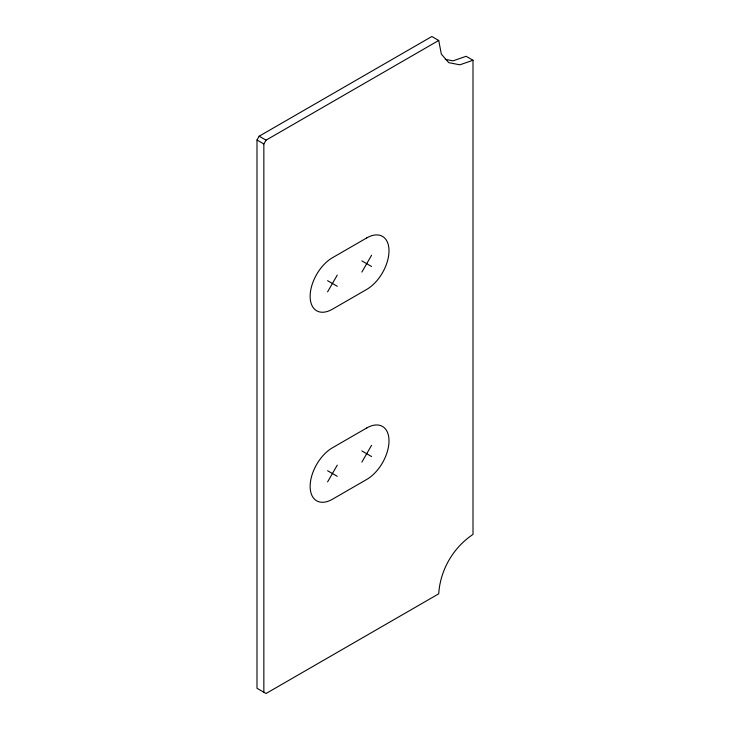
<?xml version="1.0" encoding="UTF-8"?>
<svg xmlns="http://www.w3.org/2000/svg" width="730" height="730" viewBox="0 0 730 730"><rect width="100%" height="100%" fill="white"/><g stroke="black" fill="none" stroke-linecap="round" stroke-linejoin="round"><path stroke-width="1.09" d="M256.996 139.996L259.187 136.191L431.859 36.5L438.721 40.46L441.331 54.102L448.758 62.661L459.882 64.815L473.003 60.252L473.003 534.415C453.184 547.582 440.208 570.057 438.721 593.809L266.048 693.5L256.996 688.271L256.996 139.996L263.849 143.956L263.849 692.232M263.849 143.956L266.048 140.151L438.721 40.46M327.578 291.881L337.278 275.082M361.861 272.08L371.561 255.281M327.578 481.919L337.278 465.129M361.861 462.126L371.561 445.327M445.245 59.349L453.029 60.855L466.151 56.292L473.003 60.252M259.187 136.191L266.048 140.151M361.861 260.884L371.561 266.487M327.578 280.676L337.278 286.279M361.861 450.93L371.561 456.524M327.578 470.722L337.278 476.325M366.715 237.943L332.424 257.745A31.518 18.195 -60 0 0 310.14 296.344A31.518 18.195 -60 0 0 332.424 309.21L366.715 289.418A31.518 18.195 -60 0 0 388.999 250.819A31.518 18.195 -60 0 0 366.715 237.943M366.715 427.99L332.424 447.791A31.518 18.195 -60 0 0 310.14 486.39A31.518 18.195 -60 0 0 332.424 499.256L366.715 479.464A31.518 18.195 -60 0 0 388.999 440.856A31.518 18.195 -60 0 0 366.715 427.99"/></g></svg>
